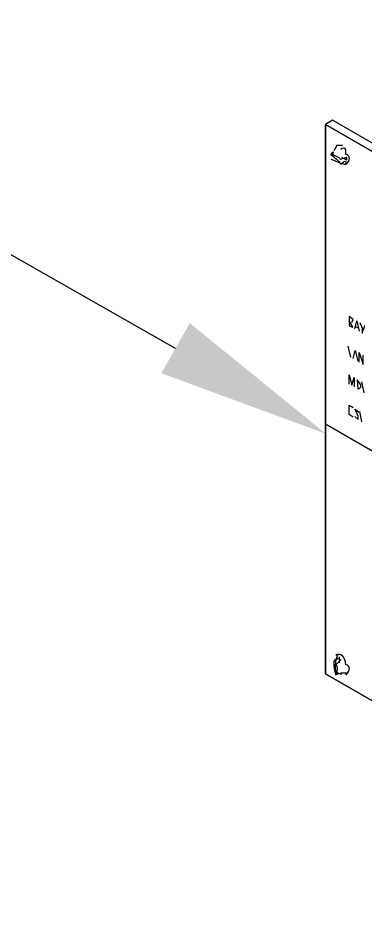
# Model space of a CAD drawing. Header units: inches. Extents: x 0.3 to 33.8, y 15.5 to 37.1.
# Drawn here: x 4.745 to 5.107, y 28.835 to 29.763 of the extents above; entities that cross this region are included whole.
import ezdxf

# ---------------------------------------------------------------- set-up
doc = ezdxf.new("R2010")
doc.units = ezdxf.units.IN
doc.header["$MEASUREMENT"] = 0

# ---------------------------------------------------------------- blocks, each defined once
blk = doc.blocks.new('60298_1')
at = {"transparency": 33554687}
blk.add_hatch(color=21, dxfattribs=at).paths.add_polyline_path([(4.92403, 29.44533), (5.06576, 29.33001), (4.89431, 29.39312)])
at = {"color": 21, "transparency": 33554687}
blk.add_lwpolyline([(4.90897, 29.41873), (2.21281, 30.95453), (2.03258, 30.95453)], dxfattribs=at)
at = {"transparency": 33554687}
for points in [[(5.49768, 29.4115), (5.07268, 29.65679), (5.06545, 29.65215)], [(5.06545, 29.65215), (5.49045, 29.40737)], [(5.49045, 28.83468), (5.06545, 29.07997), (5.06545, 29.65215)], [(5.06545, 29.07997), (5.49045, 28.83468), (5.49045, 29.40737), (5.06545, 29.65215), (5.06545, 29.07997)], [(5.07732, 29.63046), (5.07422, 29.62478)], [(5.083, 29.63046), (5.07732, 29.63046)], [(5.08765, 29.61497), (5.08765, 29.61858)], [(5.08765, 29.61497), (5.08249, 29.61806)], [(5.09282, 29.4461), (5.09436, 29.4492), (5.09023, 29.4523), (5.09023, 29.44249)], [(5.09023, 29.44249), (5.09385, 29.44094), (5.09023, 29.44765)], [(5.09591, 29.43939), (5.09798, 29.44765), (5.10056, 29.4368)], [(5.09643, 29.44197), (5.09953, 29.44042)], [(5.10108, 29.4461), (5.10366, 29.4399), (5.10366, 29.43474), (5.10624, 29.443)], [(5.09178, 29.40995), (5.0892, 29.42131)], [(5.09436, 29.4084), (5.09643, 29.41666), (5.09901, 29.40582)], [(5.10056, 29.40479), (5.10056, 29.4146), (5.10469, 29.40221), (5.10469, 29.41202)], [(5.0954, 29.41098), (5.0954, 29.41098)], [(5.09023, 29.38155), (5.09023, 29.39136), (5.09282, 29.38052), (5.0954, 29.38878), (5.0954, 29.37897)], [(5.09901, 29.37639), (5.10211, 29.37845), (5.10211, 29.38103), (5.0985, 29.3862), (5.09901, 29.37639)], [(5.10573, 29.37277), (5.10314, 29.38413)], [(5.09436, 29.34747), (5.09023, 29.35005), (5.09023, 29.35986), (5.09436, 29.35728)], [(5.09023, 29.35521), (5.09023, 29.35521)], [(5.09591, 29.34798), (5.09953, 29.34488), (5.09953, 29.3485), (5.09643, 29.35573), (5.10005, 29.35263)], [(5.10314, 29.3423), (5.10108, 29.35315)], [(5.06545, 29.34024), (5.49045, 29.09494)], [(5.06545, 29.07997), (5.06545, 29.34024)], [(5.07991, 29.09133), (5.07991, 29.09753)], [(5.08145, 29.081), (5.08765, 29.081)]]:
    blk.add_lwpolyline(points, dxfattribs=at)
for points, knots in [([(5.08662, 29.61083), (5.08822, 29.61257), (5.08849, 29.61268), (5.08662, 29.61083), (5.09167, 29.61452), (5.09167, 29.61998), (5.08662, 29.62116), (5.08735, 29.62746), (5.08545, 29.62946), (5.08145, 29.62633)], [0, 0, 0, 0, 1, 1, 1, 2, 2, 2, 3, 3, 3, 3]), ([(5.07113, 29.62116), (5.07443, 29.625), (5.0744, 29.62473), (5.07113, 29.62116), (5.0744, 29.62108), (5.07915, 29.61834), (5.08145, 29.616), (5.08606, 29.61834), (5.08711, 29.61843), (5.08662, 29.616)], [0, 0, 0, 0, 1, 1, 1, 2, 2, 2, 3, 3, 3, 3]), ([(5.07113, 29.62116), (5.07452, 29.62235), (5.0744, 29.62181), (5.07113, 29.62116), (5.0744, 29.61789), (5.07915, 29.61515), (5.08145, 29.61083), (5.08606, 29.61515), (5.08711, 29.61524), (5.08662, 29.61083)], [0, 0, 0, 0, 1, 1, 1, 2, 2, 2, 3, 3, 3, 3]), ([(5.07113, 29.616), (5.07581, 29.61467), (5.08159, 29.61103), (5.08662, 29.61083), (5.08758, 29.61239), (5.08775, 29.61243), (5.08662, 29.61083)], [0, 0, 0, 0, 1, 1, 1, 2, 2, 2, 2]), ([(5.08662, 29.07893), (5.08822, 29.08116), (5.08849, 29.08128), (5.08662, 29.07893), (5.09167, 29.08311), (5.09167, 29.08857), (5.08662, 29.08926), (5.08583, 29.09868), (5.08111, 29.10141), (5.07629, 29.09959), (5.07793, 29.09957), (5.07769, 29.09939), (5.07629, 29.09443)], [0, 0, 0, 0, 1, 1, 1, 2, 2, 2, 3, 3, 3, 4, 4, 4, 4]), ([(5.07629, 29.09443), (5.07321, 29.09502), (5.07313, 29.0882), (5.07629, 29.07893), (5.07741, 29.0838), (5.07754, 29.08367), (5.07629, 29.07893)], [0, 0, 0, 0, 1, 1, 1, 2, 2, 2, 2]), ([(5.07629, 29.09443), (5.07945, 29.09709), (5.07885, 29.09623), (5.07629, 29.09443), (5.07539, 29.09025), (5.07539, 29.08476), (5.07629, 29.07893), (5.07879, 29.08281), (5.07932, 29.08264), (5.07629, 29.07893)], [0, 0, 0, 0, 1, 1, 1, 2, 2, 2, 3, 3, 3, 3]), ([(5.08145, 29.09443), (5.08221, 29.0955), (5.08161, 29.09464), (5.07629, 29.08926), (5.07816, 29.08866), (5.07816, 29.08317), (5.07629, 29.07893), (5.08132, 29.08135), (5.08156, 29.08124), (5.08145, 29.07893)], [0, 0, 0, 0, 1, 1, 1, 2, 2, 2, 3, 3, 3, 3])]:
    blk.add_open_spline(points, degree=3, knots=knots, dxfattribs=at)

msp = doc.modelspace()

# ---------------------------------------------------------------- block references
msp.add_blockref('60298_1', (0, 0))

doc.saveas('drawing.dxf')
